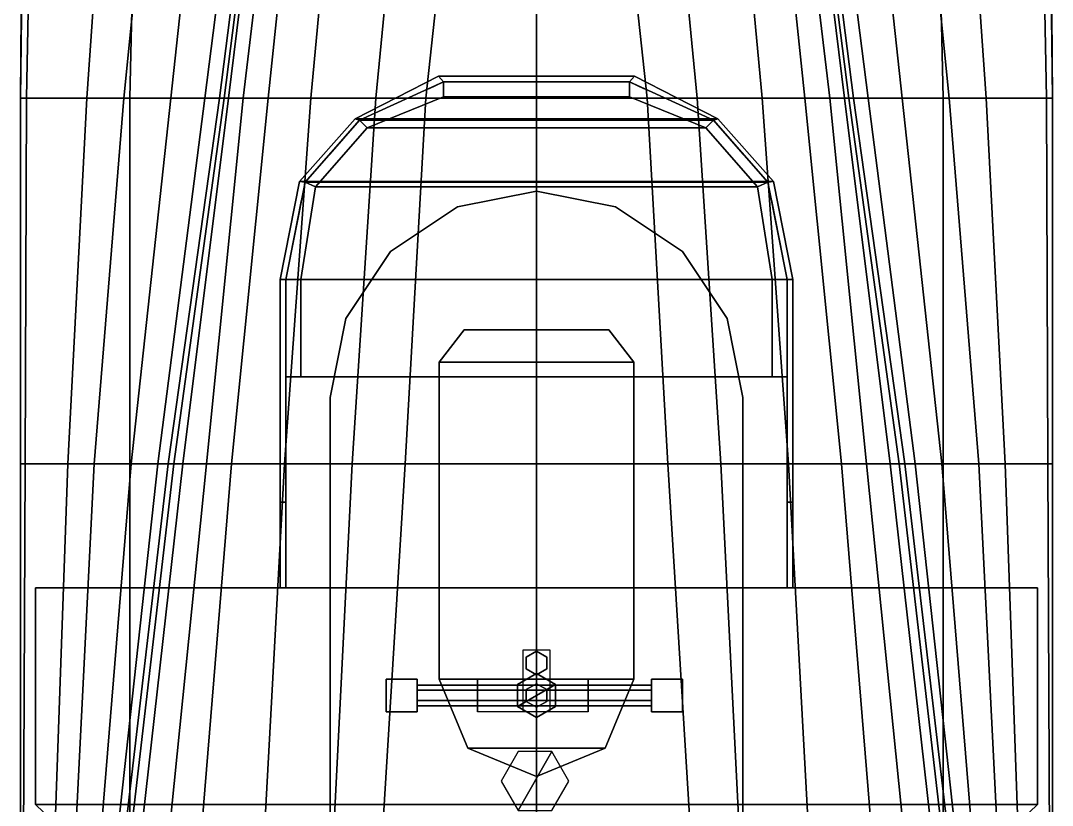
# Model space of a CAD drawing. Extents: x -3.8 to 3.8, y -36.3 to 36.3.
# Drawn here: x -3.5 to 3.5, y 15.21 to 20.53 of the extents above; entities that cross this region are included whole.
import ezdxf

# ---------------------------------------------------------------- set-up
doc = ezdxf.new("R2010")
doc.units = 0
doc.layers.get('0').update_dxf_attribs({"linetype": 'CONTINUOUS'})
doc.layers.add('SUPERSTRUCTURE', color=3, linetype='CONTINUOUS')

msp = doc.modelspace()

# ---------------------------------------------------------------- linework, layer by layer
for points in [[(-3.47, 22.59, 3.67), (-2.87, 22.59, 3.01), (-3.05, 20, 3.01), (-3.5, 20, 3.67)], [(-3.41, 22.59, 3.88), (-3.48, 22.59, 3.79), (-3.5, 20, 3.79), (-3.46, 20, 3.86)], [(-3.48, 22.59, 3.79), (-3.47, 22.59, 3.67), (-3.5, 20, 3.67), (-3.5, 20, 3.79)], [(-2.87, 22.59, 3.01), (-2.54, 22.59, 2.57), (-2.8, 20, 2.57), (-3.05, 20, 3.01)], [(-2.54, 22.59, 2.57), (-2.2, 22.59, 1.88), (-2.48, 20, 1.85), (-2.8, 20, 2.57)], [(-2.2, 22.59, 1.88), (-1.92, 22.59, 1.01), (-2.25, 20, 1.01), (-2.48, 20, 1.85)], [(-1.92, 22.59, 1.01), (-1.82, 22.59, 0.27), (-2.15, 20, 0.27), (-2.25, 20, 1.01)], [(-1.82, 22.59, 0.27), (-1.79, 22.59), (-2.12, 20), (-2.15, 20, 0.27)], [(-1.79, 22.59), (-1.77, 22.59, -0.27), (-2.09, 20, -0.27), (-2.12, 20)], [(-1.77, 22.59, -0.27), (-1.68, 22.59, -0.57), (-1.99, 20, -0.57), (-2.09, 20, -0.27)], [(-1.68, 22.59, -0.57), (-1.55, 22.59, -0.82), (-1.82, 20, -0.82), (-1.99, 20, -0.57)], [(-1.55, 22.59, -0.82), (-1.29, 22.59, -1.11), (-1.53, 20, -1.11), (-1.82, 20, -0.82)], [(-1.29, 22.59, -1.11), (-0.84, 22.59, -1.38), (-1.09, 20, -1.38), (-1.53, 20, -1.11)], [(-0.84, 22.59, -1.38), (-0.47, 22.59, -1.53), (-0.75, 20, -1.53), (-1.09, 20, -1.38)], [(-0.47, 22.59, -1.53), (0, 22.59, -1.68), (0, 20, -1.76), (-0.75, 20, -1.53)], [(0.75, 20, -1.53), (0, 20, -1.76), (0, 22.59, -1.68), (0.47, 22.59, -1.53)], [(1.09, 20, -1.38), (0.75, 20, -1.53), (0.47, 22.59, -1.53), (0.84, 22.59, -1.38)], [(1.53, 20, -1.11), (1.09, 20, -1.38), (0.84, 22.59, -1.38), (1.29, 22.59, -1.11)], [(1.82, 20, -0.82), (1.53, 20, -1.11), (1.29, 22.59, -1.11), (1.55, 22.59, -0.82)], [(1.99, 20, -0.57), (1.82, 20, -0.82), (1.55, 22.59, -0.82), (1.68, 22.59, -0.57)], [(2.09, 20, -0.27), (1.99, 20, -0.57), (1.68, 22.59, -0.57), (1.77, 22.59, -0.27)], [(2.12, 20), (2.09, 20, -0.27), (1.77, 22.59, -0.27), (1.79, 22.59)], [(2.15, 20, 0.27), (2.12, 20), (1.79, 22.59), (1.82, 22.59, 0.27)], [(2.25, 20, 1.01), (2.15, 20, 0.27), (1.82, 22.59, 0.27), (1.92, 22.59, 1.01)], [(2.48, 20, 1.85), (2.25, 20, 1.01), (1.92, 22.59, 1.01), (2.2, 22.59, 1.88)], [(2.8, 20, 2.57), (2.48, 20, 1.85), (2.2, 22.59, 1.88), (2.54, 22.59, 2.57)], [(3.05, 20, 3.01), (2.8, 20, 2.57), (2.54, 22.59, 2.57), (2.87, 22.59, 3.01)], [(3.5, 20, 3.67), (3.05, 20, 3.01), (2.87, 22.59, 3.01), (3.47, 22.59, 3.67)], [(3.46, 20, 3.86), (3.5, 20, 3.79), (3.48, 22.59, 3.79), (3.41, 22.59, 3.88)], [(3.5, 20, 3.79), (3.5, 20, 3.67), (3.47, 22.59, 3.67), (3.48, 22.59, 3.79)], [(-3.5, 20, 3.67), (-3.05, 20, 3.01), (-3.18, 17.52, 3.01), (-3.5, 17.52, 3.67)], [(-3.46, 20, 3.86), (-3.5, 20, 3.79), (-3.5, 17.52, 3.79), (-3.47, 17.52, 3.86)], [(-3.5, 20, 3.79), (-3.5, 20, 3.67), (-3.5, 17.52, 3.67), (-3.5, 17.52, 3.79)], [(-3.05, 20, 3.01), (-2.8, 20, 2.57), (-3, 17.52, 2.57), (-3.18, 17.52, 3.01)], [(-2.8, 20, 2.57), (-2.48, 20, 1.85), (-2.75, 17.52, 1.81), (-3, 17.52, 2.57)], [(-2.48, 20, 1.85), (-2.25, 20, 1.01), (-2.57, 17.52, 1.01), (-2.75, 17.52, 1.81)], [(-2.25, 20, 1.01), (-2.15, 20, 0.27), (-2.5, 17.52, 0.27), (-2.57, 17.52, 1.01)], [(-2.15, 20, 0.27), (-2.12, 20), (-2.46, 17.52), (-2.5, 17.52, 0.27)], [(-2.12, 20), (-2.09, 20, -0.27), (-2.4, 17.52, -0.27), (-2.46, 17.52)], [(-2.09, 20, -0.27), (-1.99, 20, -0.57), (-2.24, 17.52, -0.57), (-2.4, 17.52, -0.27)], [(-1.99, 20, -0.57), (-1.82, 20, -0.82), (-2.07, 17.52, -0.82), (-2.24, 17.52, -0.57)], [(-1.82, 20, -0.82), (-1.53, 20, -1.11), (-1.71, 17.52, -1.11), (-2.07, 17.52, -0.82)], [(-1.53, 20, -1.11), (-1.09, 20, -1.38), (-1.25, 17.52, -1.38), (-1.71, 17.52, -1.11)], [(-1.09, 20, -1.38), (-0.75, 20, -1.53), (-0.89, 17.52, -1.53), (-1.25, 17.52, -1.38)], [(-0.75, 20, -1.53), (0, 20, -1.76), (0, 17.52, -1.84), (-0.89, 17.52, -1.53)], [(0.89, 17.52, -1.53), (0, 17.52, -1.84), (0, 20, -1.76), (0.75, 20, -1.53)], [(1.25, 17.52, -1.38), (0.89, 17.52, -1.53), (0.75, 20, -1.53), (1.09, 20, -1.38)], [(1.71, 17.52, -1.11), (1.25, 17.52, -1.38), (1.09, 20, -1.38), (1.53, 20, -1.11)], [(2.07, 17.52, -0.82), (1.71, 17.52, -1.11), (1.53, 20, -1.11), (1.82, 20, -0.82)], [(2.24, 17.52, -0.57), (2.07, 17.52, -0.82), (1.82, 20, -0.82), (1.99, 20, -0.57)], [(2.4, 17.52, -0.27), (2.24, 17.52, -0.57), (1.99, 20, -0.57), (2.09, 20, -0.27)], [(2.46, 17.52), (2.4, 17.52, -0.27), (2.09, 20, -0.27), (2.12, 20)], [(2.5, 17.52, 0.27), (2.46, 17.52), (2.12, 20), (2.15, 20, 0.27)], [(2.57, 17.52, 1.01), (2.5, 17.52, 0.27), (2.15, 20, 0.27), (2.25, 20, 1.01)], [(2.75, 17.52, 1.81), (2.57, 17.52, 1.01), (2.25, 20, 1.01), (2.48, 20, 1.85)], [(3, 17.52, 2.57), (2.75, 17.52, 1.81), (2.48, 20, 1.85), (2.8, 20, 2.57)], [(3.18, 17.52, 3.01), (3, 17.52, 2.57), (2.8, 20, 2.57), (3.05, 20, 3.01)], [(3.5, 17.52, 3.67), (3.18, 17.52, 3.01), (3.05, 20, 3.01), (3.5, 20, 3.67)], [(3.47, 17.52, 3.86), (3.5, 17.52, 3.79), (3.5, 20, 3.79), (3.46, 20, 3.86)], [(3.5, 17.52, 3.79), (3.5, 17.52, 3.67), (3.5, 20, 3.67), (3.5, 20, 3.79)], [(-3.5, 17.52, 3.67), (-3.18, 17.52, 3.01), (-3.27, 14.95, 3.01), (-3.5, 14.95, 3.67)], [(-3.47, 17.52, 3.86), (-3.5, 17.52, 3.79), (-3.5, 14.95, 3.79), (-3.48, 14.95, 3.85)], [(-3.5, 17.52, 3.79), (-3.5, 17.52, 3.67), (-3.5, 14.95, 3.67), (-3.5, 14.95, 3.79)], [(-3.18, 17.52, 3.01), (-3, 17.52, 2.57), (-3.13, 14.95, 2.57), (-3.27, 14.95, 3.01)], [(-3, 17.52, 2.57), (-2.75, 17.52, 1.81), (-2.96, 14.95, 1.79), (-3.13, 14.95, 2.57)], [(-2.75, 17.52, 1.81), (-2.57, 17.52, 1.01), (-2.85, 14.95, 1.01), (-2.96, 14.95, 1.79)], [(-2.57, 17.52, 1.01), (-2.5, 17.52, 0.27), (-2.8, 14.95, 0.27), (-2.85, 14.95, 1.01)], [(-2.5, 17.52, 0.27), (-2.46, 17.52), (-2.76, 14.95), (-2.8, 14.95, 0.27)], [(-2.46, 17.52), (-2.4, 17.52, -0.27), (-2.69, 14.95, -0.27), (-2.76, 14.95)], [(-2.4, 17.52, -0.27), (-2.24, 17.52, -0.57), (-2.5, 14.95, -0.57), (-2.69, 14.95, -0.27)], [(-2.24, 17.52, -0.57), (-2.07, 17.52, -0.82), (-2.28, 14.95, -0.82), (-2.5, 14.95, -0.57)], [(-2.07, 17.52, -0.82), (-1.71, 17.52, -1.11), (-1.85, 14.95, -1.11), (-2.28, 14.95, -0.82)], [(-1.71, 17.52, -1.11), (-1.25, 17.52, -1.38), (-1.38, 14.95, -1.38), (-1.85, 14.95, -1.11)], [(-1.25, 17.52, -1.38), (-0.89, 17.52, -1.53), (-1.05, 14.95, -1.53), (-1.38, 14.95, -1.38)], [(-0.89, 17.52, -1.53), (0, 17.52, -1.84), (0, 14.95, -1.88), (-1.05, 14.95, -1.53)], [(1.05, 14.95, -1.53), (0, 14.95, -1.88), (0, 17.52, -1.84), (0.89, 17.52, -1.53)], [(1.38, 14.95, -1.38), (1.05, 14.95, -1.53), (0.89, 17.52, -1.53), (1.25, 17.52, -1.38)], [(1.85, 14.95, -1.11), (1.38, 14.95, -1.38), (1.25, 17.52, -1.38), (1.71, 17.52, -1.11)], [(2.28, 14.95, -0.82), (1.85, 14.95, -1.11), (1.71, 17.52, -1.11), (2.07, 17.52, -0.82)], [(2.5, 14.95, -0.57), (2.28, 14.95, -0.82), (2.07, 17.52, -0.82), (2.24, 17.52, -0.57)], [(2.69, 14.95, -0.27), (2.5, 14.95, -0.57), (2.24, 17.52, -0.57), (2.4, 17.52, -0.27)], [(2.76, 14.95), (2.69, 14.95, -0.27), (2.4, 17.52, -0.27), (2.46, 17.52)], [(2.8, 14.95, 0.27), (2.76, 14.95), (2.46, 17.52), (2.5, 17.52, 0.27)], [(2.85, 14.95, 1.01), (2.8, 14.95, 0.27), (2.5, 17.52, 0.27), (2.57, 17.52, 1.01)], [(2.96, 14.95, 1.79), (2.85, 14.95, 1.01), (2.57, 17.52, 1.01), (2.75, 17.52, 1.81)], [(3.13, 14.95, 2.57), (2.96, 14.95, 1.79), (2.75, 17.52, 1.81), (3, 17.52, 2.57)], [(3.27, 14.95, 3.01), (3.13, 14.95, 2.57), (3, 17.52, 2.57), (3.18, 17.52, 3.01)], [(3.5, 14.95, 3.67), (3.27, 14.95, 3.01), (3.18, 17.52, 3.01), (3.5, 17.52, 3.67)], [(3.48, 14.95, 3.85), (3.5, 14.95, 3.79), (3.5, 17.52, 3.79), (3.47, 17.52, 3.86)], [(3.5, 14.95, 3.79), (3.5, 14.95, 3.67), (3.5, 17.52, 3.67), (3.5, 17.52, 3.79)]]:
    msp.add_3dface(points)
at = {"layer": 'SUPERSTRUCTURE'}
for points in [[(-3.41, 22.59, 3.88), (-3.46, 20, 3.86), (-2.76, 20, 4.14), (-2.7, 22.59, 4.14)], [(-2.7, 22.59, 4.14), (-2.76, 20, 4.14), (2.76, 20, 4.14), (2.7, 22.59, 4.14)], [(2.7, 22.59, 4.14), (2.76, 20, 4.14), (3.46, 20, 3.86), (3.41, 22.59, 3.88)], [(-1.2304, 19.86, 8.07), (-0.6659, 20.15, 8.07), (-0.6659, 20.15, 6.65), (-1.2304, 19.86, 6.65)], [(0.6659, 20.15, 6.65), (1.2304, 19.86, 6.65), (-1.2304, 19.86, 6.65), (-0.6659, 20.15, 6.65)], [(-0.6659, 20.15, 8.07), (-1.2304, 19.86, 8.07), (-1.2, 19.85, 8.07), (-0.63, 20.11, 8.07)], [(-0.63, 20.11, 6.84), (-1.2, 19.85, 6.84), (1.2, 19.85, 6.84), (0.63, 20.11, 6.84)], [(-0.63, 20.11, 8.07), (-1.2, 19.85, 8.07), (-1.2, 19.85, 6.84), (-0.63, 20.11, 6.84)], [(-1.2, 19.85, 8.76), (-0.63, 20.11, 8.76), (-0.63, 20.11, 8.61), (-1.2, 19.85, 8.61)], [(-1.2, 19.85, 8.61), (-0.63, 20.11, 8.61), (-0.63, 20.11, 8.76), (-1.2, 19.85, 8.76)], [(-1.2, 19.85, 8.33), (-0.63, 20.11, 8.33), (-0.63, 20.11, 8.07), (-1.2, 19.85, 8.07)], [(-1.2, 19.85, 8.07), (-0.63, 20.11, 8.07), (-0.63, 20.11, 8.33), (-1.2, 19.85, 8.33)], [(-1.2, 19.85, 8.76), (-0.63, 20.11, 8.76), (-0.63, 20.01, 8.86), (-1.15, 19.8, 8.86)], [(-1.15, 19.8, 8.86), (-0.63, 20.01, 8.86), (-0.63, 20.11, 8.76), (-1.2, 19.85, 8.76)], [(-0.63, 20.11, 8.61), (-0.73, 20.0644, 8.61), (-0.73, 20.0644, 8.33), (-0.63, 20.11, 8.33)], [(-0.63, 20.11, 8.33), (-0.73, 20.0644, 8.33), (-0.73, 20.0644, 8.61), (-0.63, 20.11, 8.61)], [(-0.6659, 20.15, 8.07), (0.6659, 20.15, 8.07), (0.6659, 20.15, 6.65), (-0.6659, 20.15, 6.65)], [(0.6659, 20.15, 8.07), (-0.6659, 20.15, 8.07), (-0.63, 20.11, 8.07), (0.63, 20.11, 8.07)], [(0.63, 20.11, 8.07), (-0.63, 20.11, 8.07), (-0.63, 20.11, 6.84), (0.63, 20.11, 6.84)], [(0.63, 20.11, 8.33), (-0.63, 20.11, 8.33), (-0.63, 20.11, 8.07), (0.63, 20.11, 8.07)], [(0.63, 20.11, 8.07), (-0.63, 20.11, 8.07), (-0.63, 20.11, 8.33), (0.63, 20.11, 8.33)], [(0.63, 20.11, 8.61), (-0.63, 20.11, 8.61), (-0.63, 20.11, 8.76), (0.63, 20.11, 8.76)], [(0.63, 20.11, 8.76), (-0.63, 20.11, 8.76), (-0.63, 20.11, 8.61), (0.63, 20.11, 8.61)], [(-0.53, 20.11, 8.33), (-0.63, 20.11, 8.33), (-0.63, 20.11, 8.61), (-0.53, 20.11, 8.61)], [(-0.53, 20.11, 8.61), (-0.63, 20.11, 8.61), (-0.63, 20.11, 8.33), (-0.53, 20.11, 8.33)], [(0.63, 20.01, 8.86), (-0.63, 20.01, 8.86), (-0.63, 20.11, 8.76), (0.63, 20.11, 8.76)], [(0.63, 20.11, 8.76), (-0.63, 20.11, 8.76), (-0.63, 20.01, 8.86), (0.63, 20.01, 8.86)], [(0.63, 20.11, 8.61), (0.53, 20.11, 8.61), (0.53, 20.11, 8.33), (0.63, 20.11, 8.33)], [(0.63, 20.11, 8.33), (0.53, 20.11, 8.33), (0.53, 20.11, 8.61), (0.63, 20.11, 8.61)], [(1.2304, 19.86, 8.07), (0.6659, 20.15, 8.07), (0.63, 20.11, 8.07), (1.2, 19.85, 8.07)], [(1.2, 19.85, 8.07), (0.63, 20.11, 8.07), (0.63, 20.11, 6.84), (1.2, 19.85, 6.84)], [(1.2, 19.85, 8.07), (0.63, 20.11, 8.07), (0.63, 20.11, 8.33), (1.2, 19.85, 8.33)], [(1.2, 19.85, 8.33), (0.63, 20.11, 8.33), (0.63, 20.11, 8.07), (1.2, 19.85, 8.07)], [(1.2, 19.85, 8.61), (0.63, 20.11, 8.61), (0.63, 20.11, 8.76), (1.2, 19.85, 8.76)], [(1.2, 19.85, 8.76), (0.63, 20.11, 8.76), (0.63, 20.11, 8.61), (1.2, 19.85, 8.61)], [(0.73, 20.0644, 8.61), (0.63, 20.11, 8.61), (0.63, 20.11, 8.33), (0.73, 20.0644, 8.33)], [(0.73, 20.0644, 8.33), (0.63, 20.11, 8.33), (0.63, 20.11, 8.61), (0.73, 20.0644, 8.61)], [(1.15, 19.8, 8.86), (0.63, 20.01, 8.86), (0.63, 20.11, 8.76), (1.2, 19.85, 8.76)], [(1.2, 19.85, 8.76), (0.63, 20.11, 8.76), (0.63, 20.01, 8.86), (1.15, 19.8, 8.86)], [(0.6659, 20.15, 8.07), (1.2304, 19.86, 8.07), (1.2304, 19.86, 6.65), (0.6659, 20.15, 6.65)], [(-3.46, 20, 3.86), (-3.47, 17.52, 3.86), (-2.76, 17.52, 4.14), (-2.76, 20, 4.14)], [(-2.76, 20, 4.14), (-2.76, 17.52, 4.14), (2.76, 17.52, 4.14), (2.76, 20, 4.14)], [(1.15, 19.8, 8.86), (-1.15, 19.8, 8.86), (-0.63, 20.01, 8.86), (0.63, 20.01, 8.86)], [(0.63, 20.01, 8.86), (-0.63, 20.01, 8.86), (-1.15, 19.8, 8.86), (1.15, 19.8, 8.86)], [(2.76, 20, 4.14), (2.76, 17.52, 4.14), (3.47, 17.52, 3.86), (3.46, 20, 3.86)], [(-1.6076, 19.4359, 8.07), (-1.2304, 19.86, 8.07), (-1.2304, 19.86, 6.65), (-1.6076, 19.4359, 6.65)], [(1.2304, 19.86, 6.65), (1.6076, 19.4359, 6.65), (-1.6076, 19.4359, 6.65), (-1.2304, 19.86, 6.65)], [(-1.2304, 19.86, 8.07), (-1.6076, 19.4359, 8.07), (-1.57, 19.43, 8.07), (-1.2, 19.85, 8.07)], [(-1.2, 19.85, 6.84), (-1.57, 19.43, 6.84), (1.57, 19.43, 6.84), (1.2, 19.85, 6.84)], [(-1.2, 19.85, 8.07), (-1.57, 19.43, 8.07), (-1.57, 19.43, 6.84), (-1.2, 19.85, 6.84)], [(-1.57, 19.43, 8.61), (-1.2, 19.85, 8.61), (-1.2, 19.85, 8.76), (-1.57, 19.43, 8.76)], [(-1.57, 19.43, 8.76), (-1.2, 19.85, 8.76), (-1.2, 19.85, 8.61), (-1.57, 19.43, 8.61)], [(-1.57, 19.43, 8.07), (-1.2, 19.85, 8.07), (-1.2, 19.85, 8.33), (-1.57, 19.43, 8.33)], [(-1.57, 19.43, 8.33), (-1.2, 19.85, 8.33), (-1.2, 19.85, 8.07), (-1.57, 19.43, 8.07)], [(-1.5, 19.4, 8.86), (-1.15, 19.8, 8.86), (-1.2, 19.85, 8.76), (-1.57, 19.43, 8.76)], [(-1.57, 19.43, 8.76), (-1.2, 19.85, 8.76), (-1.15, 19.8, 8.86), (-1.5, 19.4, 8.86)], [(-1.4026, 19.62, 8.33), (-1.2, 19.85, 8.33), (-1.2, 19.85, 8.61), (-1.4026, 19.62, 8.61)], [(-1.4026, 19.62, 8.61), (-1.2, 19.85, 8.61), (-1.2, 19.85, 8.33), (-1.4026, 19.62, 8.33)], [(1.57, 19.43, 8.76), (1.2, 19.85, 8.76), (1.15, 19.8, 8.86), (1.5, 19.4, 8.86)], [(1.5, 19.4, 8.86), (1.15, 19.8, 8.86), (1.2, 19.85, 8.76), (1.57, 19.43, 8.76)], [(1.6076, 19.4359, 8.07), (1.2304, 19.86, 8.07), (1.2, 19.85, 8.07), (1.57, 19.43, 8.07)], [(1.57, 19.43, 8.07), (1.2, 19.85, 8.07), (1.2, 19.85, 6.84), (1.57, 19.43, 6.84)], [(1.57, 19.43, 8.76), (1.2, 19.85, 8.76), (1.2, 19.85, 8.61), (1.57, 19.43, 8.61)], [(1.57, 19.43, 8.61), (1.2, 19.85, 8.61), (1.2, 19.85, 8.76), (1.57, 19.43, 8.76)], [(1.4026, 19.62, 8.61), (1.2, 19.85, 8.61), (1.2, 19.85, 8.33), (1.4026, 19.62, 8.33)], [(1.4026, 19.62, 8.33), (1.2, 19.85, 8.33), (1.2, 19.85, 8.61), (1.4026, 19.62, 8.61)], [(1.57, 19.43, 8.07), (1.2, 19.85, 8.07), (1.2, 19.85, 8.33), (1.57, 19.43, 8.33)], [(1.57, 19.43, 8.33), (1.2, 19.85, 8.33), (1.2, 19.85, 8.07), (1.57, 19.43, 8.07)], [(1.2304, 19.86, 8.07), (1.6076, 19.4359, 8.07), (1.6076, 19.4359, 6.65), (1.2304, 19.86, 6.65)], [(1.15, 19.8, 8.86), (-1.15, 19.8, 8.86), (-1.5, 19.4, 8.86), (1.5, 19.4, 8.86)], [(1.5, 19.4, 8.86), (-1.5, 19.4, 8.86), (-1.15, 19.8, 8.86), (1.15, 19.8, 8.86)], [(-1.74, 18.77, 8.07), (-1.6076, 19.4359, 8.07), (-1.6076, 19.4359, 6.65), (-1.74, 18.77, 6.65)], [(1.6076, 19.4359, 6.65), (1.74, 18.77, 6.65), (-1.74, 18.77, 6.65), (-1.6076, 19.4359, 6.65)], [(-1.6076, 19.4359, 8.07), (-1.74, 18.77, 8.07), (-1.7, 18.77, 8.07), (-1.57, 19.43, 8.07)], [(-1.57, 19.43, 6.84), (-1.7, 18.77, 6.84), (1.7, 18.77, 6.84), (1.57, 19.43, 6.84)], [(-1.57, 19.43, 8.07), (-1.7, 18.77, 8.07), (-1.7, 18.77, 6.84), (-1.57, 19.43, 6.84)], [(-1.7, 18.77, 8.76), (-1.57, 19.43, 8.76), (-1.57, 19.43, 8.61), (-1.7, 18.77, 8.61)], [(-1.7, 18.77, 8.61), (-1.57, 19.43, 8.61), (-1.57, 19.43, 8.76), (-1.7, 18.77, 8.76)], [(-1.7, 18.77, 8.07), (-1.57, 19.43, 8.07), (-1.57, 19.43, 8.33), (-1.7, 18.77, 8.33)], [(-1.7, 18.77, 8.33), (-1.57, 19.43, 8.33), (-1.57, 19.43, 8.07), (-1.7, 18.77, 8.07)], [(-1.7, 18.77, 8.76), (-1.57, 19.43, 8.76), (-1.5, 19.4, 8.86), (-1.6, 18.77, 8.86)], [(-1.6, 18.77, 8.86), (-1.5, 19.4, 8.86), (-1.57, 19.43, 8.76), (-1.7, 18.77, 8.76)], [(1.6, 18.77, 8.86), (-1.6, 18.77, 8.86), (-1.5, 19.4, 8.86), (1.5, 19.4, 8.86)], [(1.5, 19.4, 8.86), (-1.5, 19.4, 8.86), (-1.6, 18.77, 8.86), (1.6, 18.77, 8.86)], [(1.6, 18.77, 8.86), (1.5, 19.4, 8.86), (1.57, 19.43, 8.76), (1.7, 18.77, 8.76)], [(1.7, 18.77, 8.76), (1.57, 19.43, 8.76), (1.5, 19.4, 8.86), (1.6, 18.77, 8.86)], [(1.74, 18.77, 8.07), (1.6076, 19.4359, 8.07), (1.57, 19.43, 8.07), (1.7, 18.77, 8.07)], [(1.7, 18.77, 8.07), (1.57, 19.43, 8.07), (1.57, 19.43, 6.84), (1.7, 18.77, 6.84)], [(1.7, 18.77, 8.07), (1.57, 19.43, 8.07), (1.57, 19.43, 8.33), (1.7, 18.77, 8.33)], [(1.7, 18.77, 8.33), (1.57, 19.43, 8.33), (1.57, 19.43, 8.07), (1.7, 18.77, 8.07)], [(1.7, 18.77, 8.61), (1.57, 19.43, 8.61), (1.57, 19.43, 8.76), (1.7, 18.77, 8.76)], [(1.7, 18.77, 8.76), (1.57, 19.43, 8.76), (1.57, 19.43, 8.61), (1.7, 18.77, 8.61)], [(1.6076, 19.4359, 8.07), (1.74, 18.77, 8.07), (1.74, 18.77, 6.65), (1.6076, 19.4359, 6.65)], [(0, 19.37, 4.14), (-0.5358, 19.2634, 4.14), (-0.5358, 19.2634, 6.65), (0, 19.37, 6.65)], [(0.5358, 19.2634, 4.14), (0, 19.37, 4.14), (0, 19.37, 6.65), (0.5358, 19.2634, 6.65)], [(-1.6705, 18.92, 8.61), (-1.5936, 19.31, 8.61), (-1.5936, 19.31, 8.33), (-1.6705, 18.92, 8.33)], [(-1.6705, 18.92, 8.33), (-1.5936, 19.31, 8.33), (-1.5936, 19.31, 8.61), (-1.6705, 18.92, 8.61)], [(-0.5358, 19.2634, 4.14), (-0.9899, 18.9599, 4.14), (-0.9899, 18.9599, 6.65), (-0.5358, 19.2634, 6.65)], [(0.9899, 18.9599, 4.14), (0.5358, 19.2634, 4.14), (0.5358, 19.2634, 6.65), (0.9899, 18.9599, 6.65)], [(1.6705, 18.92, 8.61), (1.5936, 19.31, 8.61), (1.5936, 19.31, 8.33), (1.6705, 18.92, 8.33)], [(1.6705, 18.92, 8.33), (1.5936, 19.31, 8.33), (1.5936, 19.31, 8.61), (1.6705, 18.92, 8.61)], [(-0.9899, 18.9599, 4.14), (-1.2934, 18.5058, 4.14), (-1.2934, 18.5058, 6.65), (-0.9899, 18.9599, 6.65)], [(1.2934, 18.5058, 4.14), (0.9899, 18.9599, 4.14), (0.9899, 18.9599, 6.65), (1.2934, 18.5058, 6.65)], [(-1.74, 16.68, 6.65), (-1.74, 18.77, 6.65), (1.74, 18.77, 6.65), (1.74, 16.68, 6.65)], [(-1.74, 18.77, 8.07), (-1.74, 18.77, 6.65), (-1.74, 17.26, 6.65), (-1.74, 17.26, 8.07)], [(-1.74, 18.77, 8.07), (-1.74, 17.26, 8.07), (-1.7, 17.26, 8.07), (-1.7, 18.77, 8.07)], [(1.7, 16.68, 6.84), (1.7, 18.77, 6.84), (-1.7, 18.77, 6.84), (-1.7, 16.68, 6.84)], [(-1.7, 17.26, 6.84), (-1.7, 18.77, 6.84), (-1.7, 18.77, 8.07), (-1.7, 17.26, 8.07)], [(-1.7, 18.11, 8.61), (-1.7, 18.77, 8.61), (-1.7, 18.77, 8.76), (-1.7, 18.11, 8.76)], [(-1.7, 18.11, 8.76), (-1.7, 18.77, 8.76), (-1.7, 18.77, 8.61), (-1.7, 18.11, 8.61)], [(-1.7, 18.11, 8.33), (-1.7, 18.77, 8.33), (-1.7, 18.77, 8.07), (-1.7, 18.11, 8.07)], [(-1.7, 18.11, 8.07), (-1.7, 18.77, 8.07), (-1.7, 18.77, 8.33), (-1.7, 18.11, 8.33)], [(-1.7, 18.11, 8.76), (-1.7, 18.77, 8.76), (-1.6, 18.77, 8.86), (-1.6, 18.11, 8.86)], [(-1.6, 18.11, 8.86), (-1.6, 18.77, 8.86), (-1.7, 18.77, 8.76), (-1.7, 18.11, 8.76)], [(-1.6, 18.11, 8.86), (-1.6, 18.77, 8.86), (1.6, 18.77, 8.86), (1.6, 18.11, 8.86)], [(1.6, 18.11, 8.86), (1.6, 18.77, 8.86), (-1.6, 18.77, 8.86), (-1.6, 18.11, 8.86)], [(1.6, 18.11, 8.86), (1.6, 18.77, 8.86), (1.7, 18.77, 8.76), (1.7, 18.11, 8.76)], [(1.7, 18.11, 8.76), (1.7, 18.77, 8.76), (1.6, 18.77, 8.86), (1.6, 18.11, 8.86)], [(1.7, 18.77, 8.07), (1.7, 18.77, 6.84), (1.7, 17.26, 6.84), (1.7, 17.26, 8.07)], [(1.7, 18.77, 8.07), (1.7, 17.26, 8.07), (1.74, 17.26, 8.07), (1.74, 18.77, 8.07)], [(1.7, 18.11, 8.76), (1.7, 18.77, 8.76), (1.7, 18.77, 8.61), (1.7, 18.11, 8.61)], [(1.7, 18.11, 8.61), (1.7, 18.77, 8.61), (1.7, 18.77, 8.76), (1.7, 18.11, 8.76)], [(1.7, 18.11, 8.07), (1.7, 18.77, 8.07), (1.7, 18.77, 8.33), (1.7, 18.11, 8.33)], [(1.7, 18.11, 8.33), (1.7, 18.77, 8.33), (1.7, 18.77, 8.07), (1.7, 18.11, 8.07)], [(1.74, 17.26, 6.65), (1.74, 18.77, 6.65), (1.74, 18.77, 8.07), (1.74, 17.26, 8.07)], [(-1.2934, 18.5058, 4.14), (-1.4, 17.97, 4.14), (-1.4, 17.97, 6.65), (-1.2934, 18.5058, 6.65)], [(1.4, 17.97, 4.14), (1.2934, 18.5058, 4.14), (1.2934, 18.5058, 6.65), (1.4, 17.97, 6.65)], [(-1.7, 18.11, 8.33), (-1.7, 18.43, 8.33), (-1.7, 18.43, 8.61), (-1.7, 18.11, 8.61)], [(-1.7, 18.11, 8.61), (-1.7, 18.43, 8.61), (-1.7, 18.43, 8.33), (-1.7, 18.11, 8.33)], [(-0.49, 18.43, 7.84), (-0.49, 18.43, 6.84), (-0.66, 18.21, 6.84), (-0.66, 18.21, 7.84)], [(0.66, 18.21, 7.84), (0.49, 18.43, 7.84), (-0.49, 18.43, 7.84), (-0.66, 18.21, 7.84)], [(0.49, 18.43, 7.84), (0.49, 18.43, 6.84), (-0.49, 18.43, 6.84), (-0.49, 18.43, 7.84)], [(0.66, 18.21, 6.84), (0.49, 18.43, 6.84), (0.49, 18.43, 7.84), (0.66, 18.21, 7.84)], [(1.7, 18.11, 8.61), (1.7, 18.43, 8.61), (1.7, 18.43, 8.33), (1.7, 18.11, 8.33)], [(1.7, 18.11, 8.33), (1.7, 18.43, 8.33), (1.7, 18.43, 8.61), (1.7, 18.11, 8.61)], [(-0.66, 18.21, 7.84), (-0.66, 18.21, 6.84), (-0.66, 16.06, 6.84), (-0.66, 16.06, 7.84)], [(0.66, 16.06, 7.84), (0.66, 18.21, 7.84), (-0.66, 18.21, 7.84), (-0.66, 16.06, 7.84)], [(0.66, 16.06, 6.84), (0.66, 18.21, 6.84), (0.66, 18.21, 7.84), (0.66, 16.06, 7.84)], [(-1.4, 17.97, 4.14), (-1.4, 17.52, 4.14), (-1.4, 17.52, 6.65), (-1.4, 17.97, 6.65)], [(1.4, 17.52, 4.14), (1.4, 17.97, 4.14), (1.4, 17.97, 6.65), (1.4, 17.52, 6.65)], [(-3.47, 17.52, 3.86), (-3.48, 14.95, 3.85), (-2.76, 14.95, 4.15), (-2.76, 17.52, 4.14)], [(-2.76, 17.52, 4.14), (-2.76, 14.95, 4.15), (2.76, 14.95, 4.15), (2.76, 17.52, 4.14)], [(-1.4, 17.52, 4.14), (-1.4, 14.95, 4.15), (-1.4, 14.95, 6.65), (-1.4, 17.52, 6.65)], [(1.4, 14.95, 4.15), (1.4, 17.52, 4.14), (1.4, 17.52, 6.65), (1.4, 14.95, 6.65)], [(2.76, 17.52, 4.14), (2.76, 14.95, 4.15), (3.48, 14.95, 3.85), (3.47, 17.52, 3.86)], [(-1.74, 17.26, 7.89), (-1.74, 17.26, 6.65), (-1.74, 16.68, 6.65), (-1.74, 16.68, 7.89)], [(-1.74, 17.26, 7.89), (-1.74, 16.68, 7.89), (-1.7, 16.68, 7.89), (-1.7, 17.26, 7.89)], [(-1.74, 17.26, 8.07), (-1.74, 17.26, 7.89), (-1.7, 17.26, 7.89), (-1.7, 17.26, 8.07)], [(-1.7, 16.68, 6.84), (-1.7, 17.26, 6.84), (-1.7, 17.26, 7.89), (-1.7, 16.68, 7.89)], [(1.7, 17.26, 7.89), (1.7, 17.26, 6.84), (1.7, 16.68, 6.84), (1.7, 16.68, 7.89)], [(1.7, 17.26, 8.07), (1.7, 17.26, 7.89), (1.74, 17.26, 7.89), (1.74, 17.26, 8.07)], [(1.7, 17.26, 7.89), (1.7, 16.68, 7.89), (1.74, 16.68, 7.89), (1.74, 17.26, 7.89)], [(1.74, 16.68, 6.65), (1.74, 17.26, 6.65), (1.74, 17.26, 7.89), (1.74, 16.68, 7.89)], [(-3.4, 16.68, 6.84), (-3.4, 16.68, 6.65), (-3.4, 15.21, 6.65), (-3.4, 15.21, 6.84)], [(-3.4, 15.21, 6.65), (-3.4, 16.68, 6.65), (3.4, 16.68, 6.65), (3.4, 15.21, 6.65)], [(3.4, 15.21, 6.84), (3.4, 16.68, 6.84), (-3.4, 16.68, 6.84), (-3.4, 15.21, 6.84)], [(-1.74, 16.68, 6.84), (-1.74, 16.68, 6.65), (-3.4, 16.68, 6.65), (-3.4, 16.68, 6.84)], [(-1.74, 16.68, 7.89), (-1.74, 16.68, 6.84), (-1.7, 16.68, 6.84), (-1.7, 16.68, 7.89)], [(1.7, 16.68, 7.89), (1.7, 16.68, 6.84), (1.74, 16.68, 6.84), (1.74, 16.68, 7.89)], [(3.4, 16.68, 6.84), (3.4, 16.68, 6.65), (1.74, 16.68, 6.65), (1.74, 16.68, 6.84)], [(3.4, 15.21, 6.65), (3.4, 16.68, 6.65), (3.4, 16.68, 6.84), (3.4, 15.21, 6.84)], [(-0.09, 16.26, 8.69), (0.09, 16.26, 8.69), (0.09, 15.84, 8.69), (-0.09, 15.84, 8.69)], [(-0.09, 16.26, 8.9), (0.09, 16.26, 8.9), (0.09, 15.84, 8.9), (-0.09, 15.84, 8.9)], [(-0.0693, 16.13, 8.6), (-0.0693, 16.21, 8.6), (0, 16.25, 8.6), (0, 16.09, 8.6)], [(-0.0693, 16.21, 9.01), (-0.0693, 16.13, 9.01), (0, 16.09, 9.01), (0, 16.25, 9.01)], [(0, 16.25, 8.6), (-0.0693, 16.21, 8.6), (-0.0693, 16.21, 9.01), (0, 16.25, 9.01)], [(0, 16.09, 8.6), (0, 16.25, 8.6), (0.0693, 16.21, 8.6), (0.0693, 16.13, 8.6)], [(0, 16.25, 9.01), (0, 16.09, 9.01), (0.0693, 16.13, 9.01), (0.0693, 16.21, 9.01)], [(0.0693, 16.21, 8.6), (0, 16.25, 8.6), (0, 16.25, 9.01), (0.0693, 16.21, 9.01)], [(-0.0693, 16.21, 8.6), (-0.0693, 16.13, 8.6), (-0.0693, 16.13, 9.01), (-0.0693, 16.21, 9.01)], [(0.0693, 16.13, 8.6), (0.0693, 16.21, 8.6), (0.0693, 16.21, 9.01), (0.0693, 16.13, 9.01)], [(-0.0693, 16.13, 8.6), (0, 16.09, 8.6), (0, 16.09, 9.01), (-0.0693, 16.13, 9.01)], [(0, 16.09, 8.6), (0.0693, 16.13, 8.6), (0.0693, 16.13, 9.01), (0, 16.09, 9.01)], [(-1.02, 15.84, 9.47), (-1.02, 16.06, 9.47), (-1.02, 16.06, 9.25), (-1.02, 15.84, 9.25)], [(-0.81, 15.84, 9.47), (-0.81, 16.06, 9.47), (-1.02, 16.06, 9.47), (-1.02, 15.84, 9.47)], [(-1.02, 16.06, 9.25), (-0.81, 16.06, 9.25), (-0.81, 15.84, 9.25), (-1.02, 15.84, 9.25)], [(-1.02, 16.06, 9.47), (-0.81, 16.06, 9.47), (-0.81, 16.06, 9.25), (-1.02, 16.06, 9.25)], [(-0.81, 15.84, 9.25), (-0.81, 16.06, 9.25), (-0.81, 16.06, 9.47), (-0.81, 15.84, 9.47)], [(-0.66, 16.06, 6.84), (-0.4667, 15.5933, 6.84), (-0.4667, 15.5933, 7.84), (-0.66, 16.06, 7.84)], [(0.4667, 15.5933, 7.84), (0.66, 16.06, 7.84), (-0.66, 16.06, 7.84), (-0.4667, 15.5933, 7.84)], [(-0.4, 16.06, 9.07), (-0.4, 16.06, 9.52), (-0.4, 15.84, 9.52), (-0.4, 15.84, 9.07)], [(-0.4, 16.06, 9.07), (0.35, 16.06, 9.07), (0.35, 15.84, 9.07), (-0.4, 15.84, 9.07)], [(-0.1299, 15.875, 8.27), (0.1299, 16.025, 8.27), (0, 16.1, 8.27), (-0.1299, 16.025, 8.27)], [(0, 16.1, 7.84), (-0.1299, 16.025, 7.84), (-0.1299, 16.025, 8.27), (0, 16.1, 8.27)], [(0.1299, 16.025, 7.84), (0, 16.1, 7.84), (0, 16.1, 8.27), (0.1299, 16.025, 8.27)], [(0.35, 16.06, 9.07), (0.35, 16.06, 9.52), (0.35, 15.84, 9.52), (0.35, 15.84, 9.07)], [(0.4667, 15.5933, 6.84), (0.66, 16.06, 6.84), (0.66, 16.06, 7.84), (0.4667, 15.5933, 7.84)], [(0.78, 16.06, 9.25), (0.99, 16.06, 9.25), (0.99, 15.84, 9.25), (0.78, 15.84, 9.25)], [(0.78, 15.84, 9.47), (0.78, 16.06, 9.47), (0.78, 16.06, 9.25), (0.78, 15.84, 9.25)], [(0.99, 15.84, 9.47), (0.99, 16.06, 9.47), (0.78, 16.06, 9.47), (0.78, 15.84, 9.47)], [(0.78, 16.06, 9.47), (0.99, 16.06, 9.47), (0.99, 16.06, 9.25), (0.78, 16.06, 9.25)], [(0.99, 15.84, 9.25), (0.99, 16.06, 9.25), (0.99, 16.06, 9.47), (0.99, 15.84, 9.47)], [(-0.81, 15.985, 9.2994), (-0.81, 16.02, 9.36), (0.78, 16.02, 9.36), (0.78, 15.985, 9.2994)], [(-0.81, 16.02, 9.36), (-0.81, 15.985, 9.4206), (0.78, 15.985, 9.4206), (0.78, 16.02, 9.36)], [(-0.81, 15.915, 9.2994), (-0.81, 15.985, 9.2994), (0.78, 15.985, 9.2994), (0.78, 15.915, 9.2994)], [(-0.81, 15.985, 9.4206), (-0.81, 15.915, 9.4206), (0.78, 15.915, 9.4206), (0.78, 15.985, 9.4206)], [(0, 15.8, 8.27), (0.1299, 15.875, 8.27), (0.1299, 16.025, 8.27), (-0.1299, 15.875, 8.27)], [(-0.1299, 16.025, 7.84), (-0.1299, 15.875, 7.84), (-0.1299, 15.875, 8.27), (-0.1299, 16.025, 8.27)], [(0, 16.03, 8.27), (-0.0693, 15.99, 8.27), (-0.0693, 15.99, 9.07), (0, 16.03, 9.07)], [(-0.0693, 15.99, 8.27), (-0.0693, 15.91, 8.27), (-0.0693, 15.91, 9.07), (-0.0693, 15.99, 9.07)], [(0.0693, 15.99, 8.27), (0, 16.03, 8.27), (0, 16.03, 9.07), (0.0693, 15.99, 9.07)], [(0.0693, 15.91, 8.27), (0.0693, 15.99, 8.27), (0.0693, 15.99, 9.07), (0.0693, 15.91, 9.07)], [(0.1299, 15.875, 7.84), (0.1299, 16.025, 7.84), (0.1299, 16.025, 8.27), (0.1299, 15.875, 8.27)], [(-0.81, 15.88, 9.36), (-0.81, 15.915, 9.2994), (0.78, 15.915, 9.2994), (0.78, 15.88, 9.36)], [(-0.81, 15.915, 9.4206), (-0.81, 15.88, 9.36), (0.78, 15.88, 9.36), (0.78, 15.915, 9.4206)], [(-0.0693, 15.91, 8.27), (0, 15.87, 8.27), (0, 15.87, 9.07), (-0.0693, 15.91, 9.07)], [(0, 15.87, 8.27), (0.0693, 15.91, 8.27), (0.0693, 15.91, 9.07), (0, 15.87, 9.07)], [(-1.02, 15.84, 9.25), (-0.81, 15.84, 9.25), (-0.81, 15.84, 9.47), (-1.02, 15.84, 9.47)], [(-0.1299, 15.875, 7.84), (0, 15.8, 7.84), (0, 15.8, 8.27), (-0.1299, 15.875, 8.27)], [(0, 15.8, 7.84), (0.1299, 15.875, 7.84), (0.1299, 15.875, 8.27), (0, 15.8, 8.27)], [(0, 15.87, 8.42), (0, 15.78, 8.42), (0, 15.78, 8.35), (0, 15.87, 8.35)], [(0.78, 15.84, 9.25), (0.99, 15.84, 9.25), (0.99, 15.84, 9.47), (0.78, 15.84, 9.47)], [(0, 15.78, 8.42), (0, 15.45, 8.53), (0, 15.36, 8.53), (0, 15.78, 8.35)], [(-0.4667, 15.5933, 6.84), (0, 15.4, 6.84), (0, 15.4, 7.84), (-0.4667, 15.5933, 7.84)], [(0, 15.4, 7.84), (0.4667, 15.5933, 7.84), (-0.4667, 15.5933, 7.84), (0, 15.4, 7.84)], [(-0.125, 15.5692, 8.53), (-0.24, 15.37, 8.53), (-0.125, 15.1708, 8.53), (0.105, 15.5692, 8.53)], [(0.105, 15.5692, 8.53), (-0.125, 15.1708, 8.53), (0.105, 15.1708, 8.53), (0.22, 15.37, 8.53)], [(0, 15.4, 6.84), (0.4667, 15.5933, 6.84), (0.4667, 15.5933, 7.84), (0, 15.4, 7.84)], [(0, 15.36, 8.53), (0, 15.11, 8.53), (0, 15.07, 8.51), (0, 15.43, 8.5)], [(0.27, 12.21, 6.84), (3.4, 15.21, 6.84), (-3.4, 15.21, 6.84), (-0.27, 12.21, 6.84)], [(-3.4, 15.21, 6.84), (-3.4, 15.21, 6.65), (-0.27, 12.21, 6.65), (-0.27, 12.21, 6.84)], [(-0.27, 12.21, 6.65), (-3.4, 15.21, 6.65), (3.4, 15.21, 6.65), (0.27, 12.21, 6.65)], [(0.27, 12.21, 6.65), (3.4, 15.21, 6.65), (3.4, 15.21, 6.84), (0.27, 12.21, 6.84)]]:
    msp.add_3dface(points, dxfattribs=at)

doc.saveas('drawing.dxf')
